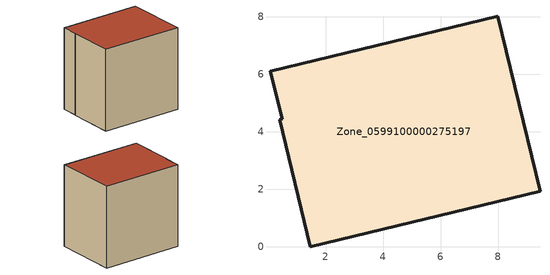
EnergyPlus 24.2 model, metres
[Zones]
Zone_0599100000275197
 floor ground (C_G): 0.49,4.46 0.06,6.11 7.99,8.01 9.46,1.92 1.46,0 0.4,4.41 z0
 wall outside (C_F): 9.46,1.92 7.99,8.01 0.06,6.11 0.49,4.46 0.4,4.41 1.46,0 9.46,1.92 z0:8.02
 roof outside (C_R): 0.06,6.11 0.49,4.46 0.4,4.41 1.46,0 9.46,1.92 7.99,8.01 z8.02
[BUILDING]
Pand.0599100000275197: North Axis=0; Terrain=City; Loads Convergence Tolerance Value=0.04; Temperature Convergence Tolerance Value=0.4; Solar Distribution=FullExterior; Maximum Number of Warmup Days=25; Minimum Number of Warmup Days=1
[Site:Location]
Rotterdam.The.Hague.AP_ZH_NLD Design_Conditions: Latitude=51.96; Longitude=4.45; Time Zone=1; Elevation=-4.5
[SITE:GROUNDTEMPERATURE:BUILDINGSURFACE]
18, 18, 18, 18, 18, 18, 18, 18, 18, 18, 18, 18
[MATERIAL] Thermal Absorptance=0.9; Solar Absorptance=0.7; Visible Absorptance=0.7
Name | Roughness | Thickness | Conductivity | Density | Specific Heat
G.TI.1965-1974 | MediumSmooth | 0.15 | 0.882353 | 540 | 1210
F.TI.1965-1974 | Rough | 0.3 | 0.697674 | 1920 | 840
R.TI.1965-1974 | MediumRough | 0.2 | 0.232558 | 1500 | 1000
[CONSTRUCTION]
C_G: G.TI.1965-1974
C_F: F.TI.1965-1974
C_R: R.TI.1965-1974
[ZONE]
Zone_0599100000275197: Type=1; Multiplier=1; Ceiling Height=Autocalculate; Volume=Autocalculate; Floor Area=autocalculate; Part of Total Floor Area=Yes
[ZONEINFILTRATION:DESIGNFLOWRATE]
Infil_Zone_0599100000275197: Zone or ZoneList or Space or SpaceList=Zone_0599100000275197; Schedule=AlwaysOn; Design Flow Rate Calculation Method=Flow/Area; Flow Rate per Floor Area=0.003; Constant Term Coefficient=1; Temperature Term Coefficient=0; Velocity Term Coefficient=0; Velocity Squared Term Coefficient=0
[HVACTEMPLATE:ZONE:IDEALLOADSAIRSYSTEM]
Zone_0599100000275197: Maximum Heating Supply Air Temperature=50; Minimum Cooling Supply Air Temperature=13; Maximum Heating Supply Air Humidity Ratio=0.0156; Minimum Cooling Supply Air Humidity Ratio=0.0077; Heating Limit=NoLimit; Cooling Limit=NoLimit; Dehumidification Control Type=ConstantSensibleHeatRatio; Cooling Sensible Heat Ratio=0.7; Dehumidification Setpoint=60; Humidification Control Type=None; Humidification Setpoint=30; Outdoor Air Method=None; Outdoor Air Flow Rate per Person=0.00944; Outdoor Air Flow Rate per Zone Floor Area=0; Outdoor Air Flow Rate per Zone=0; Demand Controlled Ventilation Type=None; Outdoor Air Economizer Type=NoEconomizer; Heat Recovery Type=None; Sensible Heat Recovery Effectiveness=0.7; Latent Heat Recovery Effectiveness=0.65
[ZONECONTROL:THERMOSTAT]
ThermostatControl_Zone_0599100000275197: Zone or ZoneList=Zone_0599100000275197; Control Type Schedule=DualSetpointControlType; Control 1=Thermostat_Zone_0599100000275197; Temperature Difference Between Cutout And Setpoint=0
[THERMOSTATSETPOINT:DUALSETPOINT]
Thermostat_Zone_0599100000275197: Heating Setpoint Temperature Schedule=HeatingSetpoint_Zone_0599100000275197; Cooling Setpoint Temperature Schedule=CoolingSetpoint_Zone_0599100000275197
[SCHEDULE:COMPACT]
HeatingSetpoint_Zone_0599100000275197: Through: 12/31, For: AllDays, Until: 24:00, 21
CoolingSetpoint_Zone_0599100000275197: Through: 12/31, For: AllDays, Until: 24:00, 24
DualSetpointControlType: Through: 12/31, For: AllDays, Until: 24:00, 4
AlwaysOn: Through: 12/31, For: AllDays, Until: 24:00, 1
